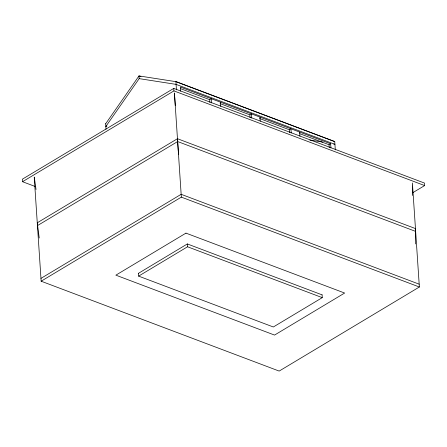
<?xml version="1.0" encoding="UTF-8"?>
<svg xmlns="http://www.w3.org/2000/svg" width="447" height="447" viewBox="0 0 447 447"><rect width="100%" height="100%" fill="white"/><g stroke="black" fill="none" stroke-linecap="round" stroke-linejoin="round"><path stroke-width="0.67" d="M412.313 195.484L412.408 182.968L419.37 287.002L279.168 371.077L41.146 281.202L34.235 177.168M105.643 123.791L138.995 75.923L175.9 81.661L334.758 141.643M140.945 76.66L138.995 75.923L139.173 78.638L105.827 126.507L106.939 126.009M412.682 192.752L424.65 185.572L424.482 183.069L173.766 88.4L22.35 179.202L22.518 181.711L34.922 186.393M22.518 181.711L173.933 90.903L424.65 185.572M180.655 88.713L209.721 99.687L211.325 98.726L211.599 102.905M415.565 243.956L415.486 228.59L177.465 138.721L37.263 222.796L39.219 238.005M37.453 225.618L177.655 141.543L415.676 231.417M220.086 103.598L249.879 114.845L251.482 113.884L251.756 118.064M40.956 278.38L181.158 194.305L419.18 284.175M259.634 118.533L289.343 129.747L290.947 128.786L291.226 132.966M41.146 281.202L181.342 197.127L419.37 287.002M299.758 133.681L329.053 144.744L330.657 143.783L330.931 147.963M138.43 273.34L187.354 243.95L322.08 294.864M138.425 273.296L138.615 276.117L187.544 246.778L322.265 297.646L322.08 294.819M322.265 297.646L273.335 326.986L138.615 276.117M139.173 78.638L176.079 84.377L334.937 144.359L333.769 144.04M309.765 140.045L322.633 142.045M330.657 143.783L180.32 87.02L180.599 91.199M34.285 177.163L36.028 189.534M174.436 93.093L175.291 105.609M177.465 138.721L178.549 154.578M335.3 149.851L334.747 141.537L175.894 81.555L176.448 89.869M329.053 144.744L329.238 147.527M299.652 132.077L299.931 136.257M289.343 129.747L289.527 132.535M259.947 117.086L260.221 121.26M249.879 114.845L250.063 117.634M220.477 102.179L220.757 106.358M209.721 99.687L209.906 102.469M187.354 243.95L187.544 246.778M174.436 93.088L181.342 197.127M173.766 88.4L173.933 90.903M105.637 123.685L106.006 129.256M185.963 233.127L115.862 275.162L274.547 335.077L344.648 293.042L185.963 233.127"/></g></svg>
